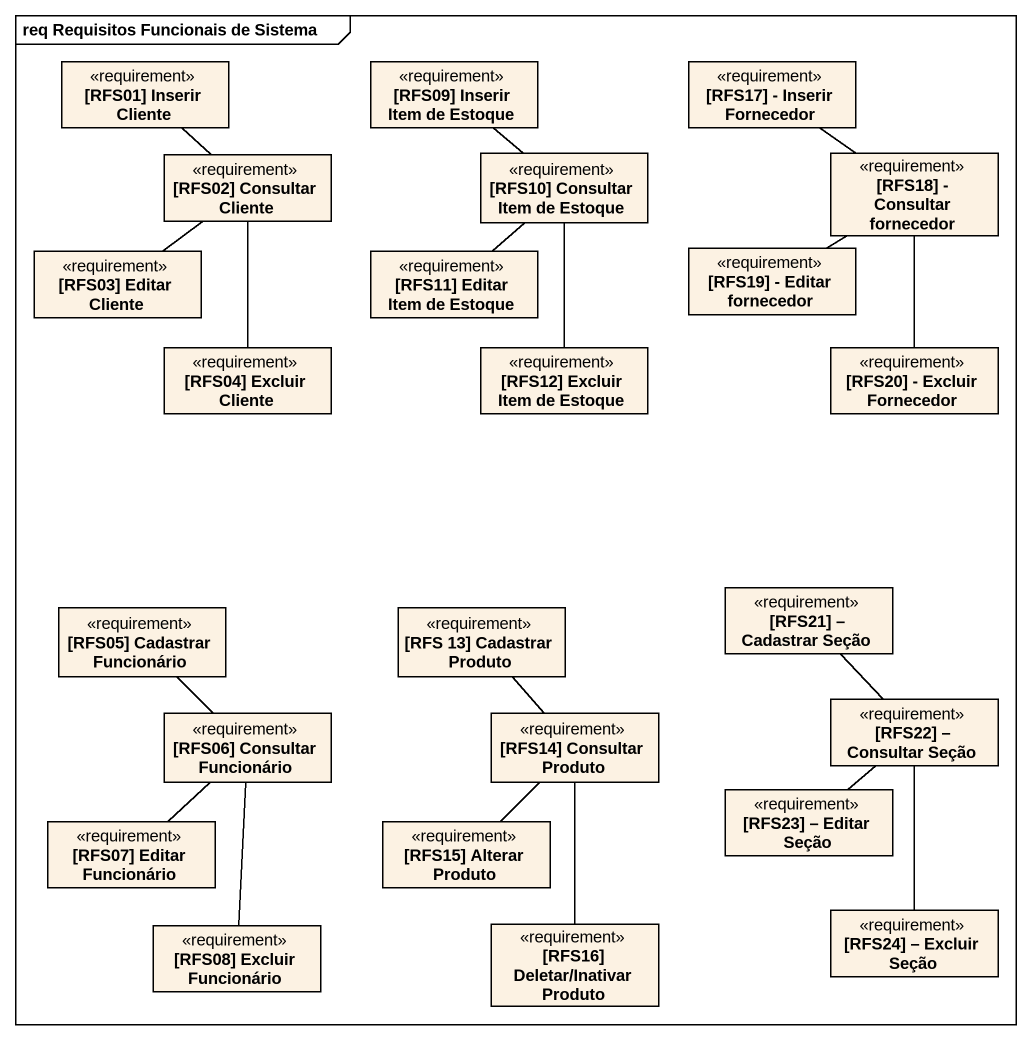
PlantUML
@startuml
mainframe req Requisitos Funcionais de Sistema
hide circle
hide empty members
class "[RFS01] Inserir Cliente" as RFS01_Inserir_Cliente <<requirement>>
class "[RFS09] Inserir Item de Estoque" as RFS09_Inserir_Item_de <<requirement>>
class "[RFS17] - Inserir Fornecedor" as RFS17_Inserir_Fornecedor <<requirement>>
class "[RFS02] Consultar Cliente" as RFS02_Consultar_Cliente <<requirement>>
class "[RFS10] Consultar Item de Estoque" as RFS10_Consultar_Item_de <<requirement>>
class "[RFS18] - Consultar fornecedor" as RFS18_Consultar_fornecedor <<requirement>>
class "[RFS03] Editar Cliente" as RFS03_Editar_Cliente <<requirement>>
class "[RFS11] Editar Item de Estoque" as RFS11_Editar_Item_de_Estoque <<requirement>>
class "[RFS19] - Editar fornecedor" as RFS19_Editar_fornecedor <<requirement>>
class "[RFS04] Excluir Cliente" as RFS04_Excluir_Cliente <<requirement>>
class "[RFS12] Excluir Item de Estoque" as RFS12_Excluir_Item_de <<requirement>>
class "[RFS20] - Excluir Fornecedor" as RFS20_Excluir_Fornecedor <<requirement>>
class "[RFS05] Cadastrar Funcionário" as RFS05_Cadastrar_Funcionário <<requirement>>
class "[RFS 13] Cadastrar Produto" as RFS_13_Cadastrar_Produto <<requirement>>
class "[RFS21] – Cadastrar Seção" as RFS21_Cadastrar_Seção <<requirement>>
class "[RFS06] Consultar Funcionário" as RFS06_Consultar_Funcionário <<requirement>>
class "[RFS14] Consultar Produto" as RFS14_Consultar_Produto <<requirement>>
class "[RFS22] – Consultar Seção" as RFS22_Consultar_Seção <<requirement>>
class "[RFS07] Editar Funcionário" as RFS07_Editar_Funcionário <<requirement>>
class "[RFS15] Alterar Produto" as RFS15_Alterar_Produto <<requirement>>
class "[RFS23] – Editar Seção" as RFS23_Editar_Seção <<requirement>>
class "[RFS08] Excluir Funcionário" as RFS08_Excluir_Funcionário <<requirement>>
class "[RFS16] Deletar/Inativar Produto" as RFS16_Deletar_Inativar <<requirement>>
class "[RFS24] – Excluir Seção" as RFS24_Excluir_Seção <<requirement>>
RFS01_Inserir_Cliente -- RFS02_Consultar_Cliente
RFS09_Inserir_Item_de -- RFS10_Consultar_Item_de
RFS17_Inserir_Fornecedor -- RFS18_Consultar_fornecedor
RFS02_Consultar_Cliente -- RFS03_Editar_Cliente
RFS02_Consultar_Cliente -- RFS04_Excluir_Cliente
RFS10_Consultar_Item_de -- RFS11_Editar_Item_de_Estoque
RFS10_Consultar_Item_de -- RFS12_Excluir_Item_de
RFS18_Consultar_fornecedor -- RFS19_Editar_fornecedor
RFS18_Consultar_fornecedor -- RFS20_Excluir_Fornecedor
RFS05_Cadastrar_Funcionário -- RFS06_Consultar_Funcionário
RFS_13_Cadastrar_Produto -- RFS14_Consultar_Produto
RFS21_Cadastrar_Seção -- RFS22_Consultar_Seção
RFS06_Consultar_Funcionário -- RFS07_Editar_Funcionário
RFS06_Consultar_Funcionário -- RFS08_Excluir_Funcionário
RFS14_Consultar_Produto -- RFS15_Alterar_Produto
RFS14_Consultar_Produto -- RFS16_Deletar_Inativar
RFS22_Consultar_Seção -- RFS23_Editar_Seção
RFS22_Consultar_Seção -- RFS24_Excluir_Seção
@enduml
